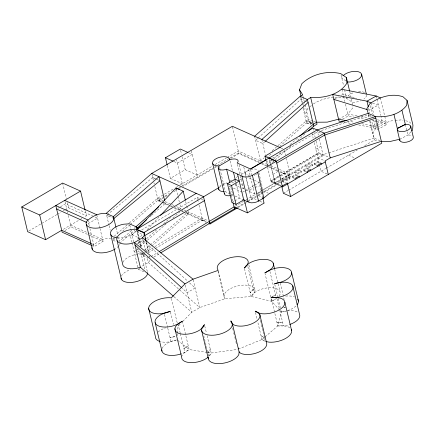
<?xml version="1.0" encoding="UTF-8"?>
<svg xmlns="http://www.w3.org/2000/svg" width="435" height="435" viewBox="0 0 435 435"><rect width="100%" height="100%" fill="white"/><g stroke="black" fill="none" stroke-linecap="round" stroke-linejoin="round"><path stroke-width="0.33" stroke-dasharray="2.17 1.63" d="M177.35 335.717L177.491 333.683M177.54 333.003L178.013 326.223L181.33 322.857M265.007 336.897L277.818 325.924L281.347 312.009L280.907 310.177M248.88 264.997L255.008 290.738L253.953 293.614L251.12 296.463L224.977 298.753L199.79 307.572L191.748 312.281L181.803 322.378M312.868 120.957L308.551 119.478L305.413 114.497L307.741 108.435L309.301 107.195M207.082 335.711L211.209 353.041L209.73 355.71L208.735 356.564L203.836 335.983M380.152 140.766L374.122 138.069L372.675 133.545L375.737 128.407L376.949 127.711L377.411 129.646L373.312 127.814L358.146 124.85M279.58 310.063L271.63 301.286L251.12 296.463L253.072 293.81L256.427 291.363A15.1 7.297 -13.4 0 1 274.904 288.166A15.1 7.297 -13.4 0 1 278.694 296.599M150.07 260.347L148.373 262.517L140.331 267.22M208.854 355.928L211.209 353.041L237.695 349.397M92.345 246.335C97.059 241.588 103.791 237.836 110.729 238.184M410.879 131.865L407.878 135.089L399.863 139.2M131.941 242.322L130.386 235.808L132.093 234.813L136.247 230.365M137.618 239.043L139.331 238.048L143.023 234.101M147.182 229.658L159.188 216.831M257.607 138.471L255.595 140.298L262.827 143.534L264.839 141.712M258.107 138.02L300.857 99.245L304.473 100.86M114.095 236.33L128.765 223.465M129.271 223.019L157.606 198.17L163.924 194.478M113.035 239.582L114.552 238.249M115.057 237.804L117.08 236.031M122.648 231.154L129.733 224.944M130.239 224.498L158.063 200.105L161.679 201.72M131.446 230.691L119.304 241.343L118.369 237.423M133.975 228.473L135.492 227.146M119.761 243.257L134.942 229.952M150.118 216.646L151.13 215.76M151.636 215.314L165.3 203.341L162.282 201.992M139.407 244.965L144.463 240.528M146.492 238.755L157.117 229.441M163.69 223.672L170.776 217.462M179.378 209.92L180.895 208.593L179.666 203.428M136.829 249.554L137.841 248.668M140.375 246.449L145.431 242.018M147.454 240.24L166.175 223.829M172.755 218.065L180.34 211.41M144.616 249.973L188.127 211.829L208.153 220.79M146.089 251.017L188.589 213.759L184.973 212.144M260.179 161.244L264.056 157.845M272.147 150.749L306.044 121.017M266.535 157.992L272.609 152.669M279.689 146.459L306.506 122.947L309.008 121.408L312.444 122.572L309.008 121.408L304.364 101.915M273.31 159.308L267.748 164.191L264.132 162.57M273.816 158.862L281.913 151.766M290.009 144.665L297.594 138.009M272.25 162.559L290.971 146.144M297.551 140.38L305.136 133.724M238.315 349.142L261.93 339.528L264.496 337.332M152.685 177.523L156.301 179.138L152.685 177.523L106.629 215.254L108.962 225.047M257.563 193.95L261.995 190.361M309.818 106.787L311.378 105.553M313.45 103.905C323.113 97.755 335.407 95.684 346.603 98.305L352.301 102.279A10.201 4.932 -13.4 0 0 360.484 100.876M207.196 352.404L189.143 349.544L185.522 352.029L181.444 353.737M271.891 296.931L275.518 294.914L271.929 297.007M271.63 301.286L276.388 298.584L271.63 301.286L265.024 273.555M122.98 262.229A14.165 6.846 -13.4 0 1 142.707 254.002L145.013 252.604M145.589 252.256L152.516 248.075M154.822 246.678L202.128 218.093L202.601 219.969L155.295 248.559M142.381 252.708L143.186 255.878L144.915 254.834M148.373 252.74L154.719 248.907M151.092 256.541L158.019 252.354M153.876 257.025L159.645 253.54M182.385 321.16L189.143 349.544L185.283 351.839L182.695 354.46A15.149 7.324 -13.4 0 0 181.743 356.597M57.724 208.36L59.948 207.06M60.503 206.734L65.5 203.808L92.622 215.945M28.808 231.001L56.822 214.613M57.404 214.27L60.905 212.22M63.244 210.855L64.407 210.17M64.994 209.828L68.496 207.783L86.445 215.814L84.178 217.136M63.352 229.321L80.209 219.457M80.774 219.126L81.91 218.462M64.918 230.588L71.025 227.016L103.084 241.354L94.199 246.553L92.35 245.726M167.29 165.474L170.368 178.383L185.228 169.688L197.164 175.028M164.495 194.141L174.261 188.426M176.561 187.083L177.708 186.408M180.003 185.065L212.209 166.224M215.102 164.533L226.678 157.764M227.255 157.426L238.255 150.994L261.718 161.494M164.37 196.37L158.052 200.062L162.875 202.221M164.947 196.033L169.541 193.341M175.289 189.986L177.583 188.638M178.16 188.306L181.607 186.289M182.754 185.614L212.661 168.122M214.977 166.763L216.712 165.751M217.293 165.409L229.446 158.302M230.023 157.965L238.706 152.886L259.728 162.293M154.838 186.555L158.237 200.818L167.426 195.44M173.744 191.748L177.186 189.731M179.486 188.388L180.634 187.713M216.315 166.844L182.934 186.37L176.55 159.585M230.784 158.378L238.886 153.637L259.287 162.766M305.974 120.984L308.524 119.467M138.716 231.654L137.547 232.339L142.974 234.764M141.641 229.941L197.207 197.436L199.018 198.246M218.979 187.534L221.855 185.854M222.426 185.517L227.021 182.831M229.892 181.15L233.339 179.138M236.21 177.458L239.076 175.778M241.376 174.435L249.511 169.677M272.424 158.182L317.539 131.789L321.759 133.675M240.049 179.845L243.491 177.828M137.324 243.622L143.066 240.261L143.561 240.713M135.818 250.446L134.11 251.441L135.921 252.251M272.968 174.321L278.139 171.292M315.81 149.259L320.981 146.236M242.507 192.205L244.807 190.862M245.378 190.525L253.991 185.489M254.562 185.152L259.157 182.466L262.691 197.311M147.302 271.522L143.05 253.681L141.342 254.682L138.33 253.333M231.953 202.547L234.144 201.269M234.688 200.948L239.614 198.066L235.906 182.482M278.971 176.11L270.76 180.917L280.972 185.484L270.826 180.906L279.025 176.11M279.558 175.767L318.844 152.783L329.056 157.356M279.607 175.767L318.839 152.821M267.568 167.241L271.048 181.835L278.661 177.382M280.999 176.012L319.062 153.745L323.21 155.605L281.875 179.791M262.561 190.03L279.58 180.074M281.652 178.861L323.031 154.659L328.137 153M235.21 206.206L243.817 201.171M246.118 199.828L257.161 193.368M257.748 193.02L281.211 179.296M281.798 178.954L290.009 174.147L278.878 169.171M279.797 181.003L275.203 183.69L269.526 159.873L273.745 161.76M237.379 207.093L245.416 202.389M245.992 202.058L247.716 201.046M248.287 200.714L257.612 195.261M258.2 194.918L281.075 181.531M281.662 181.188L290.46 176.044L279.33 171.064M238.135 207.511L243.877 204.151M244.448 203.819L247.319 202.139M247.896 201.802L257.792 196.011M258.379 195.668L263.072 192.922M263.653 192.58L281.842 181.944M282.429 181.602L290.64 176.795L286.29 158.536M286.274 179.921L289.748 177.888L289.96 178.79L286.491 180.824L282.875 179.204L282.652 178.274L286.274 179.921L286.491 180.824M294.685 178.519L292.276 177.436L292.054 176.512L295.523 174.478L299.139 176.099M297.73 173.19L301.199 171.162L301.422 172.086L297.953 174.114L294.337 172.499L294.114 171.569L297.73 173.19L297.953 174.114M305.974 171.912L303.559 170.835L303.342 169.911L306.811 167.877L309.823 169.226M308.991 166.6L312.466 164.571L312.683 165.501L309.214 167.529L305.598 165.909L305.375 164.985L308.991 166.6L309.214 167.529M317.963 166.143L314.347 164.528L314.124 163.598L317.594 161.57L321.209 163.19M292.276 177.436L295.746 175.408L297.551 176.218M303.559 170.835L307.034 168.807L308.839 169.612M314.347 164.528L317.816 162.5L319.024 163.038M132.093 242.975L138.363 269.281L140.07 268.286M283.381 193.281L288.013 190.568M288.595 190.231L325.717 168.514M326.299 168.171L357.173 150.113M364.709 145.703L374.568 139.94L377.58 141.288M334.433 99.098L338.484 96.847M341.377 95.238L343.117 94.27L356.575 98.381M338.571 119.201L348.016 113.948M342.497 119.19L348.283 115.966L353.557 116.999M361.643 123.698L372.849 125.878L376.324 123.948M376.9 123.627L382.109 120.729L386.253 122.583L391.81 120.729L394.507 120.49M376.786 125.878L373.312 127.814L371.604 120.647M377.362 125.557L382.572 122.659L386.71 124.513L378.575 129.005M377.531 127.39L386.253 122.583M287.432 310.617L291.379 309.084A15.486 7.487 -13.4 0 0 296.235 305.729M321.394 130.511L368.586 114.84L372.208 116.46M328.778 152.788L374.122 138.069M284.022 307.501L285.208 307.219M280.02 310.546L281.347 312.009L286.078 310.889M283.729 307.681L285.681 307.284M281.347 312.009L286.556 310.954M395.187 120.43L401.255 119.897L403.158 120.288M287.508 310.791L290.732 310.568A14.801 7.156 -13.4 0 1 297.839 312.39M271.364 298.84L277.818 325.924L283.006 325.739L287.366 326.56A15.785 7.629 -13.4 0 1 290.362 328.284M277.818 325.924L282.244 326.011L287.002 325.271A14.801 7.156 -13.4 0 0 289.346 324.613M303.059 108.484L306.506 122.947L312.422 123.622M207.865 352.508L211.209 353.041M357.059 115.846L347.826 114.052L352.741 107.956L352.595 106.064M361.012 116.618L368.266 118.032M377.493 119.832L382.109 120.729M357.516 117.771L364.106 119.059M372.023 120.604L375.976 121.376M376.634 121.501L382.572 122.659L381.022 116.15M347.141 120.87L354.394 122.284M344.303 122.148L350.893 123.437M264.485 337.729L261.06 335.858L264.061 337.207M405.697 120.816L408.867 121.479L411.586 123.91M372.599 103.274L378.368 105.036L369.114 110.185L367.831 109.794M313.483 121.169L316.566 122.23M372.849 125.878L376.949 127.711M305.076 101.132L307.491 102.209M305.935 120.968L313.282 124.252M306.506 122.947L310.726 124.84M348.478 155.197L354.509 157.894M317.822 157.704L323.847 160.401M281.026 148.047L282.886 148.879M314.124 163.598L317.137 164.947M312.466 164.571L308.845 162.951L309.067 163.881L312.683 165.501M327.076 173.946L321.046 171.249L319.393 164.31M303.342 169.911L306.354 171.259M301.199 171.162L297.583 169.541L297.806 170.466L301.422 172.086M270.836 165.572L278.259 168.894M292.054 176.512L295.669 178.127M262.169 163.386L266.998 165.566M269.434 166.632L278.71 170.786M261.141 163.598L265.964 165.757M268.379 166.833L277.655 170.988M280.129 172.091L290.64 176.795M289.748 177.888L286.132 176.273L286.344 177.175L289.96 178.79M281.962 180.547L286.181 182.434M282.179 181.477L285.197 182.825M271.048 181.835L280.026 185.848M249.663 175.751L245.4 173.842A6.732 3.252 -13.4 0 1 249.657 169.819M248.825 177.844L253.687 180.019M254.296 180.291L259.157 182.466M188.665 152.777L192.243 154.376L177.382 163.071L173.804 161.472M263.202 190.9L268.025 193.058M239.636 187.17L235.971 185.533A8.852 4.279 -13.4 0 0 235.699 184.5M242.077 188.263L243.301 188.812A6.286 3.04 -13.4 0 0 243.888 188.127M246.183 190.1L256.063 194.521M258.385 195.56L262.604 197.446M230.963 187.039L229.142 186.224L232.834 201.715M233.394 188.127L241.903 191.933M250.707 197.142L259.211 200.948M259.82 201.22L264.072 203.123M230.294 193.896L225.412 191.71L220.338 170.428M230.909 194.168L232.736 194.989L230.74 186.604M235.03 196.016L243.725 199.904M170.368 178.383L182.303 183.722M156.904 179.41L158.71 180.215M201.427 199.328L203.237 200.133M157.606 198.17L164.234 201.139M174.103 205.554L164.838 201.405L165.469 204.053M176.572 206.658L180.895 208.593M183.907 209.942L186.919 211.29M163.478 202.492L170.226 205.51M170.846 205.788L173.935 207.169M174.549 207.446L183.766 211.595L181.95 210.752M186.169 212.644L206.821 221.855M202.585 220.023L206.206 221.643M158.237 200.818L161.249 202.166M161.853 202.438L169.791 205.989M170.406 206.266L171.646 206.815M174.114 207.925L179.057 210.132M181.525 211.236L183.331 212.046M183.934 212.318L206.375 222.356M113.861 218.49L106.629 215.254L110.245 216.869M95.086 217.049L97.554 218.152L88.669 223.351L87.435 222.796M132.093 234.813L139.331 238.048M112.676 238.375L115.688 239.723M137.166 249.32L138.977 250.13M113.133 240.294L116.145 241.642M137.629 251.251L143.05 253.681M142.707 254.002L144.518 254.812M143.186 255.878L148.003 258.037M70.568 225.096L89.061 233.372M89.681 233.649L102.627 239.44M91.894 243.807L93.742 244.639M138.363 269.281L144.387 271.978M261.93 339.528L265.361 341.399L261.93 339.528L257.803 322.204M345.923 80.937L341.774 78.044A10.201 4.932 -13.4 0 1 342.546 76.364M177.594 340.208L189.143 349.544M173.929 296.665L191.748 312.281L185.283 285.153M143.066 240.261L187.615 281.102M189.617 282.935L195.125 287.986L187.083 292.69L182.075 288.101M311.4 123.823L309.008 121.408L311.373 123.79M267.411 164.484L267.938 165.566M146.008 241.751L148.792 252.719M149.613 255.949L149.939 257.237L149.629 255.927M136.481 229.484L138.776 238.516M139.434 241.099L140.739 246.259M405.344 124.453L407.878 135.089A6.976 3.371 -13.4 0 1 412.233 135.78M380.364 97.864L386.71 124.513M376.221 96.01L376.835 98.587M376.987 99.234L380.864 115.498M371.06 102.992L373.85 114.704M375.09 119.908L376.797 127.063M370.31 105.634L372.327 114.095M373.719 119.946L375.737 128.407M368.652 108.25L369.734 112.801M370.359 115.416L370.669 116.727M368.586 114.84L369.206 117.423M369.973 120.647L374.568 139.94M368.179 114.677L368.956 117.934M369.728 121.186L372.675 133.545M349.811 91.823L351.366 98.353M351.523 99.011L352.546 105.433M341.018 74.858L343.645 85.891M344.58 89.811L346.603 98.305A10.201 4.932 -13.4 0 1 354.405 92.421M341.937 89.333L343.427 95.591M343.585 96.249L344.841 101.524M345.472 104.161L348.283 115.966M317.099 129.951L318.322 135.073M319.257 139.01L323.21 155.605M312.95 128.091L313.722 131.343M313.88 131.995L315.272 137.851M316.049 141.109L319.062 153.745M311.928 132.974L313.151 138.096M314.244 142.691L319.241 163.68M302.662 94.759L303.124 96.711M303.282 97.358L304.212 101.263M317.594 161.57L317.816 162.5M301.384 97.581L302.776 103.438M302.934 104.09L303.554 106.689M303.706 107.342L305.413 114.497M300.155 96.298L302.118 104.52M306.811 167.877L307.034 168.807M295.523 174.478L295.746 175.408M284.278 150.08L285.518 155.284M269.363 159.357L274.942 182.787M261.859 139.466L265.442 154.507M266.824 160.314L268.199 166.083M266.019 160.732L267.416 166.589M254.622 136.231L260.815 162.211M258.83 172.488L262.446 187.654M280.26 283.103L284.131 299.362M274.621 269.031L279.971 291.477M250.582 169.596L251.816 174.756M248.662 169.258L250.125 175.408M250.587 177.344L254.513 193.825A6.732 3.252 -13.4 0 0 256.155 193.646M274.741 284.278L277.992 297.937M278.15 298.584L280.319 307.692M276.997 298.742L279.634 309.802M279.787 310.449L283.451 325.826M269.939 271.5L275.806 296.137M243.79 167.078L249.641 191.65A6.732 3.252 -13.4 0 1 253.899 187.621M244.818 172.423L245.65 175.909M245.786 176.485L251.338 199.79M232.518 126.922L238.886 153.637M239.071 164.854L241.376 174.527M237.461 164.299L240.071 175.267M240.229 175.909L243.301 188.812M235.286 179.889L235.748 181.835M230.131 161.021L232.437 170.699M234.742 180.373L235.509 183.597M235.667 184.239L235.971 185.533A6.286 3.04 -13.4 0 1 238.5 184.88M247.879 266.573L254.176 293.005M260.304 320.171L261.234 324.075M261.392 324.722L262.941 331.225M263.093 331.878L264.333 337.081M264.632 338.343L265.073 340.175M255.481 312.444L257.183 319.6M244.508 268.732L251.12 296.463M219.572 167.203L220.186 169.78M191.411 150.891L197.794 177.676M232.638 328.169L233.568 332.068M233.72 332.721L234.65 336.619M234.808 337.272L235.737 341.176M235.89 341.823L236.509 344.428M218.37 271.032L224.977 298.753A15.845 7.661 -13.4 0 1 236.868 286.143A15.845 7.661 -13.4 0 1 255.008 290.738M218 271.157L223.976 296.235M197.207 197.436L197.512 198.73M197.669 199.371L198.436 202.601M199.051 205.184L202.759 220.735M180.617 150.331L181.536 154.202M182.156 156.785L185.228 169.688M185.669 201.503L186.588 205.374M186.745 206.021L187.512 209.246M188.127 211.829L188.757 214.477M176.284 189.23L177.817 195.685M177.975 196.332L179.508 202.781M204.754 325.956L206.462 333.112M193.178 279.819L199.79 307.572L148.373 262.517L147.28 257.933M151.989 174.614L153.299 180.101M153.914 182.684L154.224 183.972M178.035 323.95L180.199 333.058M180.356 333.705L184.793 352.334M171.406 298.502L177.224 322.922M170.46 312.053L173.402 324.407M164.506 314.489L167.605 327.501M167.758 328.148L170.96 341.573M146.497 242.795L148.846 252.643M142.484 237.804L145.562 250.734M137.634 230.925L139.793 240.006M139.95 240.658L141.505 247.183M136.965 229.897L139.423 240.218M139.581 240.87L140.989 246.781M138.243 241.653L139.015 244.91M140.722 252.072L144.964 269.874M129.782 225.102L133.806 241.985M116.036 227.63L117.749 234.813M109.114 225.7L110.207 230.273M96.739 214.721L99.86 227.826M100.012 228.473L103.084 241.354M87.854 219.92L89.284 225.928M89.898 228.511L94.199 246.553M85.206 210.605L86.445 215.814M62.607 183.064L66.327 198.675M67.256 202.579L68.496 207.783M64.951 201.525L67.191 210.904M67.343 211.551L67.648 212.84M68.262 215.423L71.025 227.016M219.778 186.289A8.852 4.279 -13.4 0 1 221.274 185.049M222.937 184.114A8.852 4.279 -13.4 0 1 226.63 182.869M231.752 182.553A8.852 4.279 -13.4 0 1 233.644 182.983M136.476 230.545A13.583 6.563 -13.4 0 1 118.015 237.972M162.141 348.44A15.355 7.422 -13.4 0 1 167.491 343.15L171.999 341.1L177.067 339.784L172.124 341.399L166.986 342.166A15.383 7.433 -13.4 0 1 160.21 341.567M121.365 276.236A13.583 6.563 -13.4 0 1 130.359 269.689M119.435 244.454A14.165 6.846 -13.4 0 1 118.967 245.394M118.641 245.884A14.165 6.846 -13.4 0 1 115.454 248.793M261.348 191.482A6.732 3.252 -13.4 0 1 257.781 193.26M254.953 187.278A6.732 3.252 -13.4 0 1 259.249 186.811M262.599 188.311A6.732 3.252 -13.4 0 1 262.735 189.665M158.095 332.041A15.383 7.433 -13.4 0 1 165.528 327.865M240.963 184.777A6.286 3.04 -13.4 0 1 243.638 185.653M232.736 194.989A6.253 3.023 -13.4 0 1 231.491 195.386M257.504 173.331A6.732 3.252 -13.4 0 1 256.117 174.353M255.568 174.652A6.732 3.252 -13.4 0 1 254.073 175.283M250.712 169.476A6.732 3.252 -13.4 0 1 258.357 170.509M285.703 296.094A15.486 7.487 -13.4 0 1 294.691 296.985M366.542 95.178A10.201 4.932 -13.4 0 1 363.899 99.039M358.587 91.654A10.201 4.932 -13.4 0 1 365.215 92.883M207.979 352.258L207.859 352.894L208.854 352.046L210.333 349.37L207.979 352.258M253.3 289.335L250.245 292.798L252.197 290.145L253.3 289.335M184.407 348.169L183.918 348.663L188.273 345.874L184.407 348.169M171.124 337.429L170.085 337.903L175.577 336.315L171.124 337.429M282.576 322.156L276.943 322.253L282.576 322.156"/><path stroke-width="0.65" d="M368.233 113.35L366.787 108.826L369.848 103.682C379.412 97.076 391.489 92.834 402.973 96.76L407.057 100.403L406.703 105.303C399.591 114.753 386.726 117.532 375.465 116.585L324.336 133.186L252.382 175.278A7.058 3.409 -13.4 0 1 241.92 176.044L226.591 169.188A6.253 3.023 -13.4 0 1 219.566 169.519A6.253 3.023 -13.4 0 1 219.267 165.909A8.852 4.279 -13.4 0 1 212.579 162.217A8.852 4.279 -13.4 0 1 221.779 156.834A8.852 4.279 -13.4 0 1 229.827 159.732A6.286 3.04 -13.4 0 1 236.798 159.438A6.286 3.04 -13.4 0 1 237.157 163.011L250.429 168.954L317.099 129.951L368.233 113.35L375.465 116.585L381.799 143.175L290.613 196.517L283.381 193.281L281.728 186.343M238.271 348.435L238.32 348.087M239.19 351.752L238.804 354.552A15.829 7.651 -13.4 0 1 222.47 363.361A15.829 7.651 -13.4 0 1 208.332 358.744L201.568 330.361L202.09 327.544L204.445 324.657L202.966 327.332L199.986 329.888A15.149 7.324 -13.4 0 1 181.46 334.026A15.149 7.324 -13.4 0 1 175.936 326.076L178.524 323.455L182.385 321.16L178.763 323.645L174.125 325.592A15.355 7.422 -13.4 0 1 156.682 324.88A15.355 7.422 -13.4 0 1 160.727 314.766L165.235 312.716L170.302 311.4L165.36 313.015L160.221 313.782A15.383 7.433 -13.4 0 1 149.7 305.484A15.383 7.433 -13.4 0 1 171.249 297.839L184.984 283.897L193.026 279.194L218.212 270.369A15.845 7.661 -13.4 0 1 230.104 257.759A15.845 7.661 -13.4 0 1 248.249 262.354L247.189 265.23L244.356 268.085L246.308 265.432L249.663 262.979A15.1 7.297 -13.4 0 1 268.139 259.782A15.1 7.297 -13.4 0 1 271.929 268.216L268.977 270.76L264.866 272.908L268.841 270.488L273.729 268.689A15.486 7.487 -13.4 0 1 290.64 270.358A15.486 7.487 -13.4 0 1 284.615 280.7L279.792 282.571L274.583 283.625L279.319 282.505L283.968 282.185A14.801 7.156 -13.4 0 1 292.918 288.318A14.801 7.156 -13.4 0 1 280.243 296.887L275.48 297.632L271.054 297.54L276.247 297.361L280.602 298.182A15.785 7.629 -13.4 0 1 281.837 308.002A15.785 7.629 -13.4 0 1 262.381 313.782L258.085 312.912L255.171 311.145L258.172 312.493L259.793 314.478L266.552 342.862A14.855 7.177 -13.4 0 1 258.211 352.35A14.855 7.177 -13.4 0 1 240.816 353.34L239.141 352.105L232.382 323.722M208.332 358.744L208.534 357.652M300.917 95.635L299.525 89.779L301.852 83.71C311.971 74.004 327.163 70.459 340.714 73.586L346.412 77.555L349.653 91.165M142.484 237.804L144.186 235.634L144.05 232.524L136.818 229.288A14.165 6.846 -13.4 0 0 117.091 237.515A14.165 6.846 -13.4 0 0 130.739 243.622L134.442 242.507L142.484 237.804L193.026 279.194M261.859 139.466L307.393 99.533L310.677 97.511C323.825 98.234 339.267 94.993 346.853 83.237L346.412 77.555M115.884 226.978L113.415 216.625L106.183 213.389C98.783 212.867 91.475 216.44 86.456 221.616A14.165 6.846 -13.4 0 0 100.104 227.722A14.165 6.846 -13.4 0 0 113.415 216.625L158.949 176.686L164.686 200.763M411.733 130.946L412.592 130.027L412.945 125.122L407.057 100.403M137.639 228.892L175.974 187.942L183.206 191.177L185.359 200.209M160.575 215.352L183.206 191.177M265.339 141.255L308.094 102.481M106.183 213.389L151.717 173.451L232.366 126.275L280.412 147.769M136.003 226.7L158.764 206.734M136.965 228.179L146.579 219.751M254.622 136.231L300.155 96.298L302.662 94.759L299.525 89.779M299.617 136.237L313.282 124.252L316.609 122.23L327.267 122.132L338.571 119.201L346.483 120.745M308.176 131.065L313.738 126.188L317.023 124.149L310.677 97.511M208.24 356.988L206.745 358.271A15.149 7.324 -13.4 0 1 190.416 362.627A15.149 7.324 -13.4 0 1 181.672 357.108L174.913 328.724M113.861 218.49L159.917 180.759M237.581 174.103L243.725 199.904L248.064 201.845A7.058 3.409 -13.4 0 0 258.531 201.073L263.811 197.985L269.227 193.597L287.388 182.977L290.613 196.517M196.239 193.374L136.481 229.484L143.719 232.72L218.408 187.871M159.172 251.658L209.36 221.328L234.063 206.881L247.428 212.856L264.072 203.123L262.843 197.958M160.798 252.844L209.839 223.204L236.232 207.761M91.274 243.535L61.688 230.294L45.588 239.712L27.639 231.681L21.75 206.962L62.607 183.064L80.557 191.09L85.048 209.958M21.75 206.962L39.699 214.993L80.557 191.09M167.138 164.832L165.447 157.731L180.308 149.036L188.067 152.511M219.267 165.909L229.827 159.732M265.867 160.08L264.937 156.176L312.95 128.091L324.336 133.186L330.225 157.916M250.685 168.992L265.937 160.069M227.467 183.722L235.134 179.236L239.239 181.074L231.578 185.56L227.467 183.722L231.953 202.547L236.064 204.385L243.725 199.904M144.779 235.574L204.439 200.676M276.763 163.109L324.771 135.024L375.824 118.075M208.784 223.432L209.991 223.976L237.564 207.848M281.228 186.387L282.435 186.93L325.277 161.869M380.364 97.864L376.221 96.01L366.961 101.159L332.683 94.482L339.028 121.12L342.981 121.892M397.313 128.504L405.333 124.394A6.976 3.371 -13.4 0 1 410.689 127.493A6.976 3.371 -13.4 0 1 402.603 131.636A6.976 3.371 -13.4 0 1 397.313 128.504L393.974 114.481M397.307 128.483L405.344 124.453L401.989 110.37M173.418 296.219L140.331 267.22L136.628 268.335A14.165 6.846 -13.4 0 1 122.969 265.366L117.08 240.653M341.937 89.333L376.221 96.01M265.992 341.529L269.145 342.166A15.785 7.629 -13.4 0 0 285.55 338.484A15.785 7.629 -13.4 0 0 291.347 329.67M333.857 99.419L367.189 109.598M371.06 102.992L366.961 101.159L368.347 106.961M300.155 96.298L307.393 99.533L313.738 126.188M264.937 156.176L276.323 161.271L282.435 186.93M165.447 157.731L173.206 161.206M151.717 173.451L203.471 196.609L209.991 223.976M175.974 187.942L179.59 189.557M137.172 228.984L136.704 227.043L129.472 223.808L123.698 224.194A13.583 6.563 -13.4 0 0 110.865 231.54A13.583 6.563 -13.4 0 0 117.271 237.918M64.679 200.377L96.739 214.721M87.854 219.92L55.8 205.576L62.145 232.214L91.731 245.449M56.615 209.007L86.821 222.519M269.091 158.035L276.285 161.293M184.984 283.897L134.442 242.507L140.331 267.22M135.024 244.965L181.574 287.644M231.398 322.966L230.931 321.014L232.431 323.368L232.04 326.168A15.829 7.651 -13.4 0 1 215.711 334.977A15.829 7.651 -13.4 0 1 201.568 330.361M230.931 321.014L231.746 323.248L234.052 324.956A14.855 7.177 -13.4 0 0 251.446 323.966A14.855 7.177 -13.4 0 0 259.793 314.478M209.36 221.328L209.839 223.204M145.029 237.88L145.681 240.463M410.7 126.145L413.25 136.84A6.976 3.371 -13.4 0 1 406.491 142.163A6.976 3.371 -13.4 0 1 399.863 139.2L390.315 141.435L381.354 141.304L330.263 157.894L325.054 160.939L328.278 174.484M397.28 129.853L399.83 140.554M361.67 74.401L366.341 94.009M321.432 164.115L321.209 163.19L317.74 165.218L317.963 166.143M310.65 170.422L310.427 169.498L306.958 171.526L307.181 172.456M299.362 177.029L299.139 176.099L295.669 178.127L295.892 179.057M291.684 272.745L298.448 301.129M292.766 285.947L299.525 314.331A14.801 7.156 -13.4 0 1 289.922 324.418M257.667 172.189L263.811 197.985M284.871 302.32L291.629 330.703M252.382 175.278L258.531 201.073M273.207 263.093L274.469 268.373M241.92 176.044L248.064 201.845M244.356 199.953L247.428 212.856M233.47 172.265L235.134 179.236M231.578 185.56L236.064 204.385M226.591 169.188L229.821 182.733M233.138 203.004L234.693 209.523M218.218 167.953L224.368 193.754M212.71 163.816L218.859 189.617M144.05 232.524L146.187 241.485M155.165 322.683L161.923 351.067M148.639 308.214L155.404 336.598A15.383 7.433 -13.4 0 0 159.591 341.372M110.789 234.742L121.381 279.216M86.445 224.748L92.334 249.467M39.699 214.993L45.588 239.712M224.172 191.743A8.852 4.279 -13.4 0 1 218.723 188.012M136.704 227.043A13.583 6.563 -13.4 0 1 136.933 229.403M147.628 272.647A13.583 6.563 -13.4 0 1 134.991 281.945A13.583 6.563 -13.4 0 1 121.055 278.09M114.932 249.124A14.165 6.846 -13.4 0 1 99.794 252.855A14.165 6.846 -13.4 0 1 92.002 247.64M180.889 353.976A15.355 7.422 -13.4 0 1 161.815 349.789M297.828 299.285A15.486 7.487 -13.4 0 1 297.062 304.794M230.197 195.658A6.253 3.023 -13.4 0 1 224.449 193.086M343.008 75.81A10.201 4.932 -13.4 0 1 356.396 71.405A10.201 4.932 -13.4 0 1 360.664 77.332A10.201 4.932 -13.4 0 1 347.478 82.019"/></g></svg>
